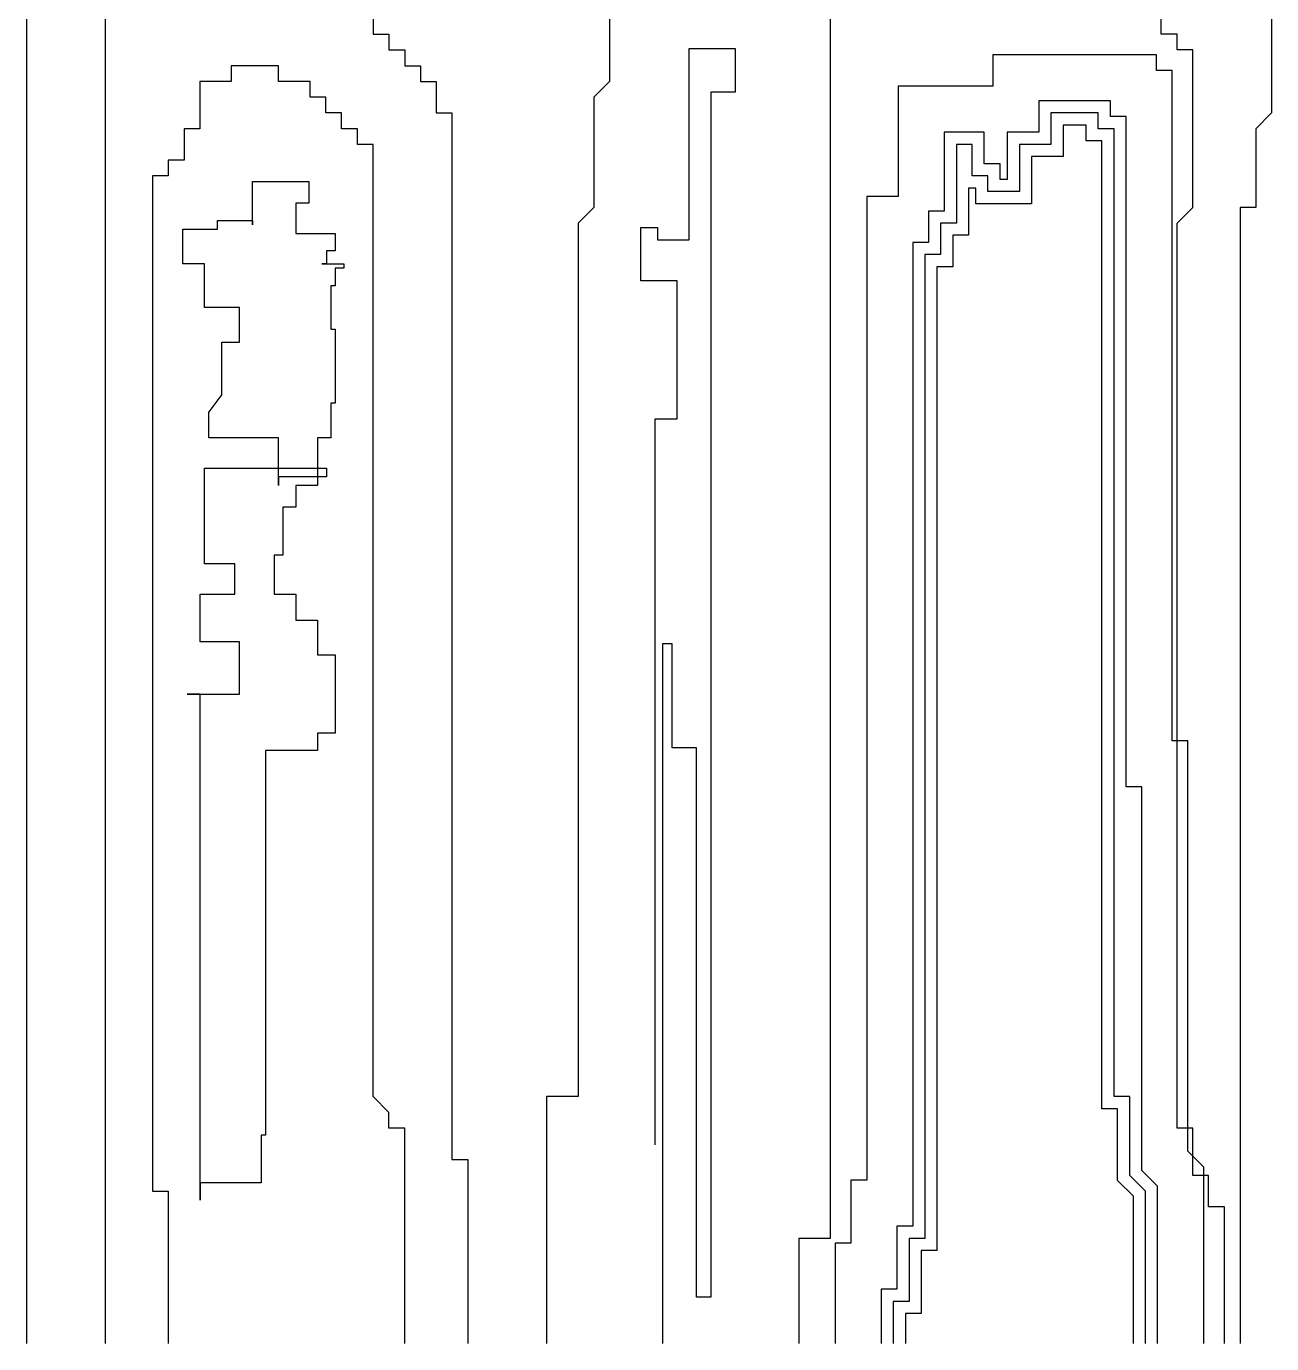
# Model space of a CAD drawing. Header units: millimetres. Extents: x 21129 to 2803301, y -510327 to 166837.
# Drawn here: x 318838 to 319543, y -128508 to -127762 of the extents above; entities that cross this region are included whole.
import ezdxf

# ---------------------------------------------------------------- set-up
doc = ezdxf.new("R2010")
doc.units = ezdxf.units.MM
doc.layers.add('....13_TNT_F_TREE', color=76, linetype='Continuous', transparency=0.5)

# ---------------------------------------------------------------- blocks, each defined once
blk = doc.blocks.new('md-cay12')
for p, q in [((0, 606.46), (0, 0)), ((352.23, 455.23), (352.23, 348.3)), ((22.29, 406.22), (22.29, 0)), ((227.39, 383.94), (227.39, 29.8)), ((164.97, 375.03), (164.97, 357.21)), ((321.02, 370.57), (321.02, 375.03)), ((325.48, 370.57), (321.02, 370.57)), ((325.48, 366.12), (325.48, 370.57)), ((187.47, 347.33), (187.47, 366.51)), ((187.47, 366.51), (200.48, 366.51)), ((200.48, 366.51), (200.48, 354.18)), ((329.93, 366.12), (325.48, 366.12)), ((329.93, 321.56), (329.93, 366.12)), ((57.96, 361.66), (57.96, 357.21)), ((71.34, 361.66), (57.96, 361.66)), ((71.34, 357.21), (71.34, 361.66)), ((57.96, 357.21), (49.04, 357.21)), ((49.04, 357.21), (49.04, 343.84)), ((80.25, 357.21), (71.34, 357.21)), ((80.25, 352.75), (80.25, 357.21)), ((164.97, 357.21), (160.51, 352.75)), ((193.63, 354.18), (193.63, 13.12)), ((200.48, 354.18), (193.63, 354.18)), ((84.71, 352.75), (80.25, 352.75)), ((84.71, 348.3), (84.71, 352.75)), ((160.51, 352.75), (160.51, 321.56)), ((89.17, 348.3), (84.71, 348.3)), ((89.17, 343.84), (89.17, 348.3)), ((187.47, 312.41), (187.47, 347.33)), ((352.23, 348.3), (347.77, 343.84)), ((44.59, 343.84), (44.59, 334.93)), ((49.04, 343.84), (44.59, 343.84)), ((93.63, 343.84), (89.17, 343.84)), ((93.63, 339.39), (93.63, 343.84)), ((347.77, 343.84), (347.77, 321.56)), ((98.09, 339.39), (93.63, 339.39)), ((98.09, 69.9), (98.09, 339.39)), ((40.13, 334.93), (40.13, 330.47)), ((44.59, 334.93), (40.13, 334.93)), ((35.67, 330.47), (35.67, 43.16)), ((40.13, 330.47), (35.67, 330.47)), ((160.51, 321.56), (156.05, 317.11)), ((325.48, 317.11), (329.93, 321.56)), ((343.31, 321.56), (343.31, 0)), ((347.77, 321.56), (343.31, 321.56)), ((156.05, 317.11), (156.05, 69.9)), ((325.48, 60.98), (325.48, 317.11)), ((173.76, 300.76), (173.76, 315.83)), ((173.76, 315.83), (178.56, 315.83)), ((178.56, 315.83), (178.56, 312.41)), ((178.56, 312.41), (187.47, 312.41)), ((184.04, 300.76), (173.76, 300.76)), ((184.04, 276.8), (184.04, 300.76)), ((184.04, 261.73), (184.04, 276.8)), ((55.32, 268.66), (51.63, 263.75)), ((177.87, 56.27), (177.87, 261.73)), ((177.87, 261.73), (184.04, 261.73)), ((179.93, 198.04), (179.93, 0)), ((182.67, 198.04), (179.93, 198.04)), ((182.67, 168.6), (182.67, 198.04)), ((189.52, 168.6), (182.67, 168.6)), ((189.52, 13.12), (189.52, 168.6)), ((102.55, 65.44), (98.09, 69.9)), ((156.05, 69.9), (147.13, 69.9)), ((147.13, 69.9), (147.13, 0)), ((102.55, 60.98), (102.55, 65.44)), ((107.01, 60.98), (102.55, 60.98)), ((107.01, 0), (107.01, 60.98)), ((329.93, 60.98), (325.48, 60.98)), ((329.93, 47.62), (329.93, 60.98)), ((334.39, 47.62), (329.93, 47.62)), ((334.39, 38.71), (334.39, 47.62)), ((35.67, 43.16), (40.13, 43.16)), ((40.13, 43.16), (40.13, 0)), ((338.85, 38.71), (334.39, 38.71)), ((338.85, 0), (338.85, 38.71)), ((218.47, 29.8), (218.47, 0)), ((227.39, 29.8), (218.47, 29.8)), ((193.63, 13.12), (189.52, 13.12))]:
    blk.add_line(p, q)
for points in [[(98.09, 375.03), (98.09, 370.57), (102.55, 370.57), (102.55, 366.12), (107.01, 366.12), (107.01, 361.66), (111.46, 361.66), (111.46, 357.21), (115.92, 357.21), (115.92, 348.3), (120.38, 348.3), (120.38, 52.07), (124.84, 52.07), (124.84, 0)], [(333, 0), (333, 49.98), (328.54, 54.43), (328.54, 170.59), (324.08, 170.59), (324.08, 360.28), (319.63, 360.28), (319.63, 364.74), (273.36, 364.74), (273.36, 355.83), (246.61, 355.83), (246.61, 324.64), (237.69, 324.64), (237.69, 46.24), (233.24, 46.24), (233.24, 28.42), (228.78, 28.42), (228.78, 0)], [(319.98, 0), (319.98, 44.58), (315.53, 49.04), (315.53, 157.57), (311.07, 157.57), (311.07, 347.27), (306.61, 347.27), (306.61, 351.72), (286.38, 351.72), (286.38, 342.81), (277.46, 342.81), (277.46, 329.44), (275.4, 329.44), (275.4, 333.9), (270.94, 333.9), (270.94, 342.81), (259.63, 342.81), (259.63, 320.53), (255.17, 320.53), (255.17, 311.62), (250.71, 311.62), (250.71, 33.22), (246.25, 33.22), (246.25, 15.4), (241.8, 15.4), (241.8, 0)], [(316.56, 0), (316.56, 43.16), (312.1, 47.62), (312.1, 69.9), (307.64, 69.9), (307.64, 343.84), (303.18, 343.84), (303.18, 348.3), (289.81, 348.3), (289.81, 339.39), (280.89, 339.39), (280.89, 326.02), (271.97, 326.02), (271.97, 330.47), (267.51, 330.47), (267.51, 339.39), (263.06, 339.39), (263.06, 317.11), (258.6, 317.11), (258.6, 308.2), (254.14, 308.2), (254.14, 29.8), (249.68, 29.8), (249.68, 11.97), (245.22, 11.97), (245.22, 0)], [(313.13, 0), (313.13, 41.74), (308.67, 46.2), (308.67, 66.47), (304.22, 66.47), (304.22, 340.41), (299.76, 340.41), (299.76, 344.87), (293.23, 344.87), (293.23, 335.96), (284.32, 335.96), (284.32, 322.59), (268.55, 322.59), (268.55, 327.05), (266.48, 327.05), (266.48, 313.68), (262.02, 313.68), (262.02, 304.77), (257.56, 304.77), (257.56, 26.37), (253.11, 26.37), (253.11, 8.55), (248.65, 8.55), (248.65, 0)], [(63.93, 316.61), (63.93, 328.91), (71.31, 328.91)], [(71.31, 328.91), (79.92, 328.91), (79.92, 327.68)], [(79.92, 327.68), (79.92, 322.76)], [(79.92, 322.76), (76.24, 322.76), (76.24, 320.3)], [(46.71, 315.38), (54.09, 315.38), (54.09, 317.84)], [(54.09, 317.84), (63.93, 317.84), (63.93, 316.61)], [(76.24, 320.3), (76.24, 314.15)], [(44.25, 305.55), (44.25, 315.38), (46.71, 315.38)], [(76.24, 314.15), (87.31, 314.15), (87.31, 309.23)], [(84.85, 309.23), (84.85, 305.55), (83.61, 305.55)], [(87.31, 309.23), (84.85, 309.23)], [(50.4, 296.94), (50.4, 305.55), (44.25, 305.55)], [(83.61, 305.55), (89.77, 305.55), (89.77, 304.32)], [(89.77, 304.32), (87.31, 304.32), (87.31, 301.86)], [(87.31, 301.86), (87.31, 299.4), (86.08, 299.4)], [(86.08, 299.4), (86.08, 287.1), (87.31, 287.1)], [(60.24, 293.25), (50.4, 293.25), (50.4, 296.94)], [(55.32, 268.66), (55.32, 283.42), (60.24, 283.42), (60.24, 293.25)], [(87.31, 287.1), (87.31, 266.2), (86.08, 266.2)], [(86.08, 266.2), (86.08, 256.37), (82.39, 256.37)], [(52.86, 247.76), (84.85, 247.76), (84.85, 245.3), (71.31, 245.3), (71.31, 242.85), (71.31, 256.37), (51.63, 256.37), (51.63, 263.75)], [(82.39, 256.37), (82.39, 242.85), (76.24, 242.85)], [(50.4, 234.24), (50.4, 247.76), (52.86, 247.76)], [(76.24, 242.85), (76.24, 236.7), (72.55, 236.7)], [(72.55, 236.7), (72.55, 223.18), (70.08, 223.18)], [(50.4, 224.41), (50.4, 234.24)], [(55.32, 220.72), (50.4, 220.72), (50.4, 224.41)], [(59.01, 215.8), (59.01, 220.72), (55.32, 220.72)], [(70.08, 223.18), (70.08, 212.11), (76.24, 212.11)], [(49.17, 212.11), (59.01, 212.11), (59.01, 215.8)], [(49.17, 204.73), (49.17, 212.11)], [(76.24, 212.11), (76.24, 204.73), (82.39, 204.73)], [(57.78, 198.59), (49.17, 198.59), (49.17, 204.73)], [(82.39, 204.73), (82.39, 194.9), (87.31, 194.9)], [(60.24, 192.44), (60.24, 198.59), (57.78, 198.59)], [(87.31, 194.9), (87.31, 172.77), (82.39, 172.77)], [(45.48, 183.83), (60.24, 183.83), (60.24, 192.44)], [(49.17, 167.85), (49.17, 183.83), (45.48, 183.83)], [(82.39, 172.77), (82.39, 167.85), (79.92, 167.85)], [(49.17, 49.18), (49.17, 167.85)], [(79.92, 167.85), (67.62, 167.85), (67.62, 158.02)], [(67.62, 158.02), (67.62, 59.01), (66.39, 59.01)], [(66.39, 59.01), (66.39, 45.49), (62.7, 45.49)], [(49.17, 40.57), (49.17, 49.18)], [(62.7, 45.49), (49.17, 45.49), (49.17, 40.57)]]:
    blk.add_lwpolyline(points)

msp = doc.modelspace()

# ---------------------------------------------------------------- block references
at = {"layer": '....13_TNT_F_TREE', "xscale": 2, "yscale": 2, "zscale": 2}
msp.add_blockref('md-cay12', (318838.12, -128507.52), dxfattribs=at)

doc.saveas('drawing.dxf')
